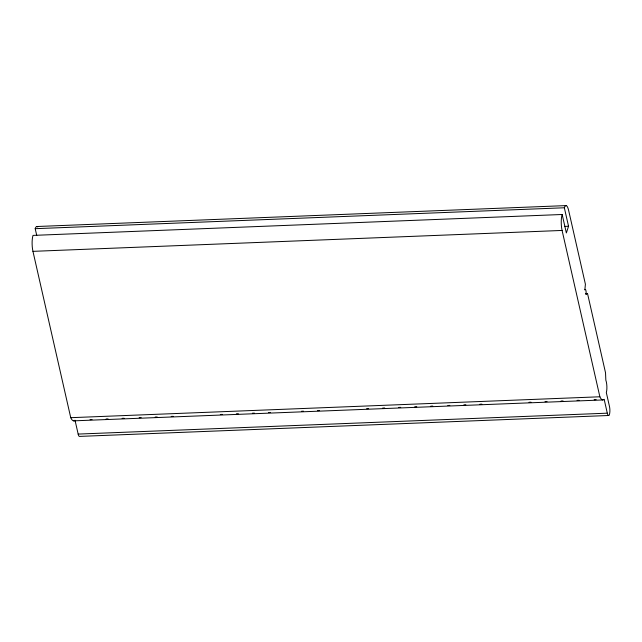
<?xml version="1.0" encoding="UTF-8"?>
<svg xmlns="http://www.w3.org/2000/svg" width="642" height="642" viewBox="0 0 642 642"><rect width="100%" height="100%" fill="white"/><g stroke="black" fill="none" stroke-linecap="round" stroke-linejoin="round"><path stroke-width="0.96" d="M36.746 235.494L35.198 228.68L564.334 207.775L568.539 226.257L566.364 232.974L562.159 214.492L33.023 235.397A11.428 2.993 87.7 0 0 32.951 251.351L70.74 417.685A20.311 5.313 87.7 0 0 73.958 420.831M74.32 420.719A20.311 5.313 87.7 0 0 75.01 420.213L78.163 434.08L607.3 413.175A5.714 1.493 87.7 0 0 609.443 414.435A5.714 1.493 87.7 0 0 609.475 406.458L606.329 392.599A7.873 2.062 87.7 0 0 605.839 380.168L605.534 372.817L587.51 293.474L585.897 294.517A2.857 0.746 87.7 0 0 585.913 290.529A2.857 0.746 87.7 0 0 584.846 289.903L585.408 284.229L568.611 210.303A11.428 2.993 87.7 0 0 564.334 207.775M36.955 226.506L566.092 205.6M564.527 226.417L568.539 226.257M32.951 251.351L562.087 230.446L599.877 396.78A20.311 5.313 87.7 0 0 604.154 399.308L607.3 413.175M585.504 293.555L587.51 293.474M70.74 417.685L599.877 396.78M90.049 419.619L92.047 419.539M106.082 418.985L108.081 418.905M122.116 418.351L124.115 418.279M139.154 417.685L141.152 417.605M155.187 417.051L157.186 416.971M171.221 416.417L173.228 416.337M220.326 414.475L222.333 414.395M236.36 413.841L238.367 413.761M252.394 413.207L254.401 413.127M268.428 412.573L270.434 412.493M301.499 411.265L303.505 411.185M317.533 410.631L319.539 410.551M366.638 408.697L368.644 408.617M382.672 408.063L384.678 407.983M398.706 407.429L400.712 407.349M414.748 406.795L416.746 406.715M430.782 406.161L432.78 406.081M447.819 405.487L449.817 405.407M463.853 404.853L465.851 404.773M479.887 404.219L481.885 404.139M528.992 402.277L530.998 402.205M545.026 401.643L547.032 401.571M561.06 401.017L563.066 400.937M577.094 400.383L579.1 400.303M594.131 399.709L596.137 399.629M73.597 420.855L602.742 399.95M608.752 415.494L79.616 436.399A5.714 1.493 87.7 0 1 78.163 434.08M562.087 230.446A11.428 2.993 87.7 0 1 562.159 214.492M35.198 228.68A11.428 2.993 87.7 0 1 37.742 226.971"/></g></svg>
